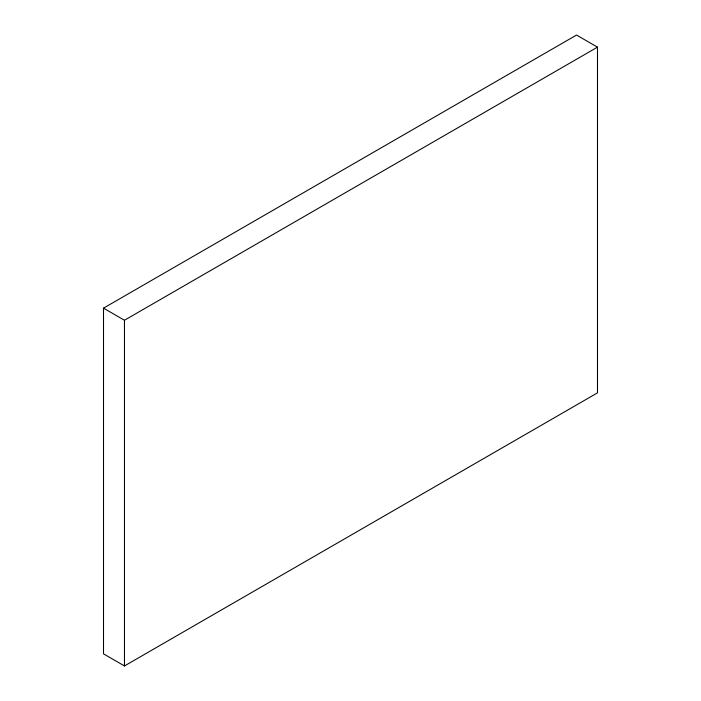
<?xml version="1.0" encoding="UTF-8"?>
<svg xmlns="http://www.w3.org/2000/svg" width="701" height="701" viewBox="0 0 701 701"><rect width="100%" height="100%" fill="white"/><g stroke="black" fill="none" stroke-linecap="round" stroke-linejoin="round"><path stroke-width="1.05" d="M103.511 308.151L576.537 35.05L597.489 47.151L597.489 392.849L124.463 665.95L103.511 653.849L103.511 308.151L124.463 320.252L597.489 47.151M124.463 320.252L124.463 665.95"/></g></svg>
